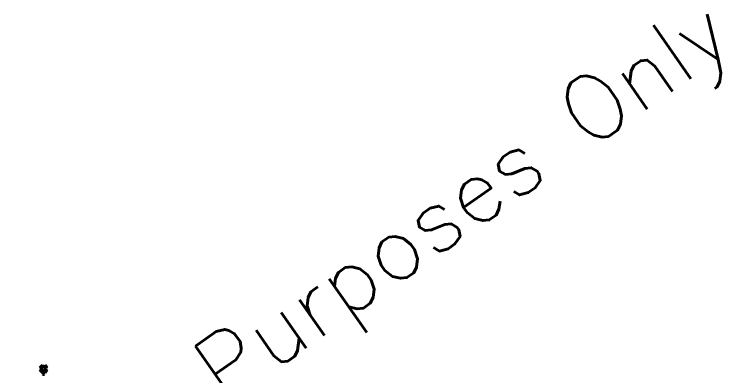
# Model space of a CAD drawing. Header units: inches. Extents: x 8 to 3481, y 16 to 3267.
# Drawn here: x 1623 to 3481, y 2317 to 3267 of the extents above; entities that cross this region are included whole.
import ezdxf

# ---------------------------------------------------------------- set-up
doc = ezdxf.new("R2010")
doc.units = ezdxf.units.IN
doc.header["$LTSCALE"] = 0.25
doc.header["$MEASUREMENT"] = 0
doc.layers.add('E-LITE-FLOR', color=6, linetype='Continuous', lineweight=50)
doc.styles.add('romans48', font='romans.shx')

msp = doc.modelspace()

# ---------------------------------------------------------------- linework, layer by layer
at = {"layer": 'E-LITE-FLOR'}
for p, q in [((1693.9, 2341.6), (1691, 2344.5)), ((1706.1, 2341.6), (1709, 2344.5)), ((1693.9, 2329.4), (1691, 2326.5)), ((1700, 2329.1), (1700, 2321.3)), ((1706.1, 2329.4), (1709, 2326.5)), ((1702.8, 2321.3), (1697.2, 2321.3))]:
    msp.add_line(p, q, dxfattribs=at)
msp.add_circle((1700, 2335.5), 6.36, dxfattribs=at)

# ---------------------------------------------------------------- texts
at = {"color": 1, "insert": (221.1, 1080.2), "char_height": 171.474, "attachment_point": 1, "rotation": 34.9994, "style": 'romans48'}
msp.add_mtext('For Demonstration Purposes Only', dxfattribs=at)

doc.saveas('drawing.dxf')
